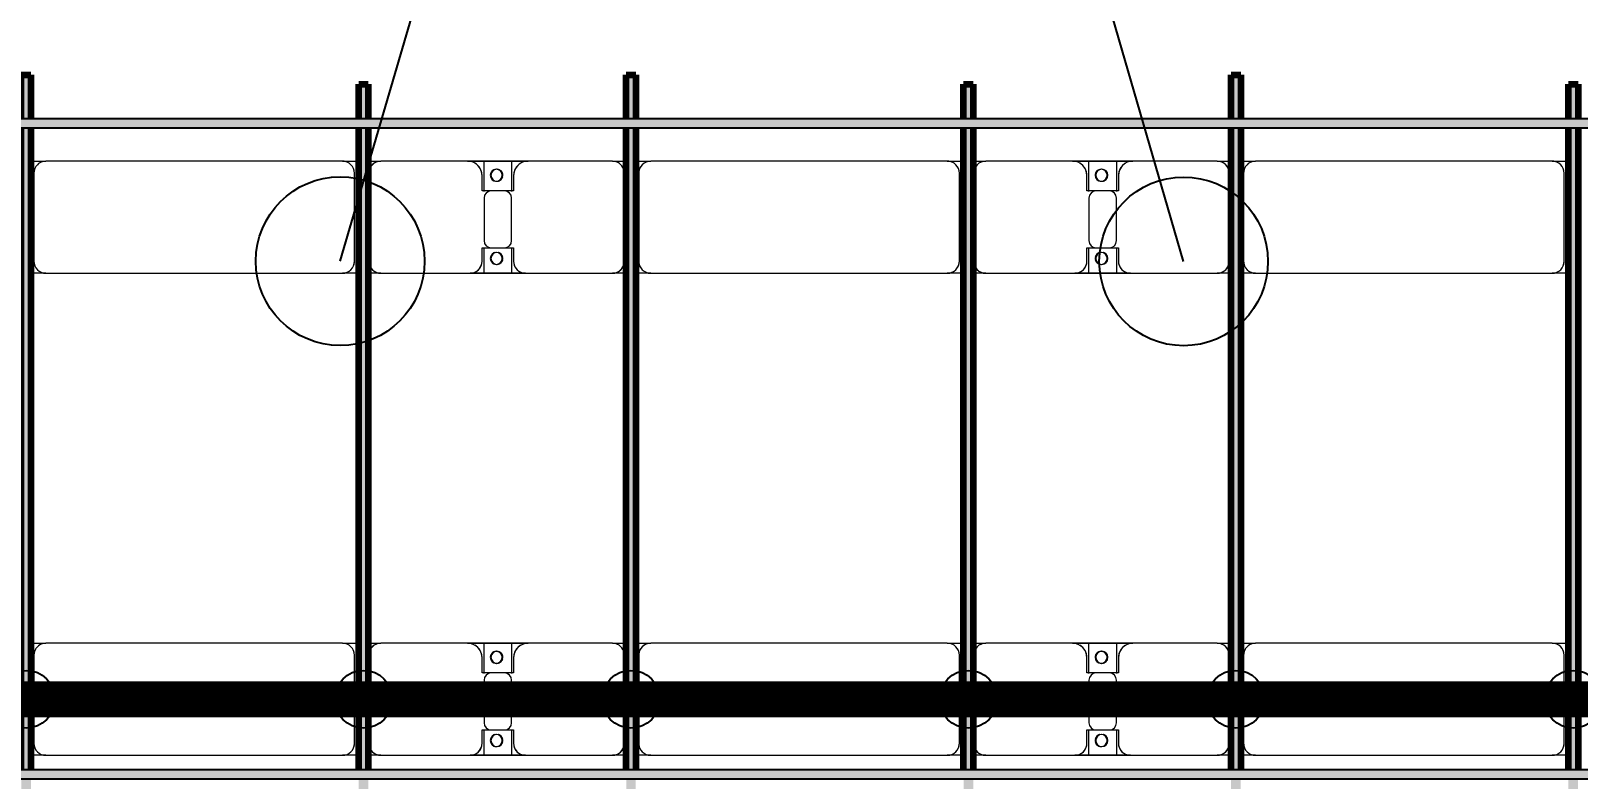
# Model space of a CAD drawing. Header units: millimetres. Extents: x -268744 to 115753, y -96240 to -10461.
# Drawn here: x -131709 to -125289, y -22647 to -19543 of the extents above; entities that cross this region are included whole.
import ezdxf

# ---------------------------------------------------------------- set-up
doc = ezdxf.new("R2010")
doc.units = ezdxf.units.MM
for name, color, linetype, lineweight in [('A-ANNO-DIMS', 211, 'Continuous', 9), ('A-ANNO-DIMS-900', 211, 'Continuous', 9), ('A-GENM', 13, 'Continuous', 9), ('S-BEAM', 12, 'Continuous', 9)]:
    doc.layers.add(name, color=color, linetype=linetype, lineweight=lineweight)
for name, color, linetype in [('GC-BICH NEO', 6, 'Continuous'), ('GC-DAY NEO', 5, 'Continuous'), ('GC-HOP 40x60 GIA CUONG', 1, 'Continuous')]:
    doc.layers.add(name, color=color, linetype=linetype)
doc.styles.add('Trebuchet MS', font='trebuc.ttf', dxfattribs={"width": 0.8, "height": 2700})
doc.dimstyles.new('Arc_Length_-_3mm_Trebuchet_MS_3', dxfattribs={"dimscale": 304.8, "dimtxt": 2783.567448, "dimasz": 2.952756, "dimexe": 4.429134, "dimexo": 4.429134, "dimgap": 0.885827, "dimtad": 1, "dimdec": 0, "dimrnd": 10, "dimzin": 0, "dimdsep": 46, "dimtxsty": 'Trebuchet MS', "dimblk1": 'OBLIQUE', "dimblk2": 'OBLIQUE', "dimsah": 1, "dimcen": 0.09, "dimdle": 2.952756, "dimazin": 0, "dimtfac": 1, "dimtdec": 4, "dimtix": 1, "dimtmove": 0, "dimatfit": 3, "dimfxl": 1, "dimtvp": 1, "dimtfill": 1, "dimtolj": 1, "dimtzin": 0, "dimarcsym": 2})

# ---------------------------------------------------------------- blocks, each defined once
blk = doc.blocks.new('Dầm C52 - Hộp 40x60-104813-KHUNG KẾT CẤU BÈ PIN 1')
at = {"layer": 'S-BEAM', "lineweight": 25}
blk.add_hatch(color=4, dxfattribs=at).paths.add_polyline_path([(-145811, -20), (145811, -20), (145811, 20), (-145811, 20)])
at = {"layer": 'S-BEAM', "color": 4, "lineweight": 25}
for p, q in [((-145811, 20), (145811, 20)), ((145811, -20), (-145811, -20))]:
    blk.add_line(p, q, dxfattribs=at)
blk = doc.blocks.new('Dầm C52 - Hộp 40x60-V24-KHUNG KẾT CẤU BÈ PIN 1')
at = {"layer": 'S-BEAM', "lineweight": 25}
blk.add_hatch(color=4, dxfattribs=at).paths.add_polyline_path([(-145811, -20), (145811, -20), (145811, 20), (-145811, 20)])
at = {"layer": 'S-BEAM', "color": 4, "lineweight": 25}
for p, q in [((-145811, 20), (145811, 20)), ((145811, -20), (-145811, -20))]:
    blk.add_line(p, q, dxfattribs=at)
blk = doc.blocks.new('Dai phao do pin - DẢI PHAO ĐỠ PIN-V53-KHUNG KẾT CẤU BÈ PIN 1')
at = {"layer": 'A-GENM', "color": 7}
for p, q in [((49517.6, 241.6), (49579.7, 241.6)), ((49517.6, 241.6), (49579.7, 241.6)), ((50810.3, 241.6), (49579.7, 241.6)), ((50810.3, 241.6), (50877.6, 241.6)), ((50810.3, 241.6), (50877.6, 241.6)), ((50917.6, 241.6), (50969.7, 241.6)), ((50917.6, 241.6), (50969.7, 241.6)), ((51329.7, 241.6), (50969.7, 241.6)), ((51329.7, 241.6), (51512.2, 241.6)), ((51512.2, 241.6), (51329.7, 241.6)), ((51397.8, 241.6), (51580.3, 241.6)), ((51397.8, 116.2), (51397.8, 241.6)), ((51580.3, 241.6), (51397.8, 241.6)), ((51512.2, 241.6), (51512.2, 116.2)), ((51930.3, 241.6), (51580.3, 241.6)), ((51930.3, 241.6), (51987.6, 241.6)), ((51930.3, 241.6), (51987.6, 241.6)), ((52027.6, 241.6), (52089.7, 241.6)), ((52027.6, 241.6), (52089.7, 241.6)), ((53320.3, 241.6), (52089.7, 241.6)), ((53320.3, 241.6), (53387.6, 241.6)), ((53320.3, 241.6), (53387.6, 241.6)), ((53427.6, 241.6), (53479.7, 241.6)), ((53427.6, 241.6), (53479.7, 241.6)), ((53839.7, 241.6), (53479.7, 241.6)), ((53839.7, 241.6), (54022.2, 241.6)), ((54022.2, 241.6), (53839.7, 241.6)), ((53907.8, 241.6), (54090.3, 241.6)), ((53907.8, 116.2), (53907.8, 241.6)), ((54090.3, 241.6), (53907.8, 241.6)), ((54022.2, 241.6), (54022.2, 116.2)), ((54440.3, 241.6), (54090.3, 241.6)), ((54440.3, 241.6), (54497.6, 241.6)), ((54440.3, 241.6), (54497.6, 241.6)), ((54537.6, 241.6), (54599.7, 241.6)), ((54537.6, 241.6), (54599.7, 241.6)), ((55830.3, 241.6), (54599.7, 241.6)), ((55830.3, 241.6), (55897.6, 241.6)), ((55830.3, 241.6), (55897.6, 241.6)), ((49529.7, 191.6), (49529.7, -173.4)), ((50860.3, -173.4), (50860.3, 191.6)), ((50919.7, 191.6), (50919.7, -173.4)), ((51389.7, 118.2), (51389.7, 181.6)), ((51520.3, 181.6), (51520.3, 118.2)), ((51980.3, -173.4), (51980.3, 191.6)), ((52039.7, 191.6), (52039.7, -173.4)), ((53370.3, -173.4), (53370.3, 191.6)), ((53429.7, 191.6), (53429.7, -173.4)), ((53899.7, 118.2), (53899.7, 181.6)), ((54030.3, 181.6), (54030.3, 118.2)), ((54490.3, -173.4), (54490.3, 191.6)), ((54549.7, 191.6), (54549.7, -173.4)), ((55880.3, -173.4), (55880.3, 191.6)), ((51482.2, 118.2), (51389.7, 118.2)), ((51397.8, 88.2), (51397.8, -88.2)), ((51520.3, 118.2), (51427.8, 118.2)), ((51512.2, -88.2), (51512.2, 88.2)), ((53992.2, 118.2), (53899.7, 118.2)), ((53907.8, 88.2), (53907.8, -88.2)), ((54030.3, 118.2), (53937.8, 118.2)), ((54022.2, -88.2), (54022.2, 88.2)), ((51389.7, -173.4), (51389.7, -118.2)), ((51389.7, -118.2), (51482.2, -118.2)), ((51397.8, -223.4), (51397.8, -116.2)), ((51427.8, -118.2), (51520.3, -118.2)), ((51512.2, -116.2), (51512.2, -223.4)), ((51520.3, -118.2), (51520.3, -173.4)), ((53899.7, -173.4), (53899.7, -118.2)), ((53899.7, -118.2), (53992.2, -118.2)), ((53907.8, -223.4), (53907.8, -116.2)), ((53937.8, -118.2), (54030.3, -118.2)), ((54022.2, -116.2), (54022.2, -223.4)), ((54030.3, -118.2), (54030.3, -173.4)), ((49579.7, -223.4), (49517.6, -223.4)), ((49579.7, -223.4), (49517.6, -223.4)), ((49579.7, -223.4), (50810.3, -223.4)), ((50877.6, -223.4), (50810.3, -223.4)), ((50877.6, -223.4), (50810.3, -223.4)), ((50969.7, -223.4), (50917.6, -223.4)), ((50969.7, -223.4), (50917.6, -223.4)), ((50969.7, -223.4), (51339.7, -223.4)), ((51512.2, -223.4), (51339.7, -223.4)), ((51339.7, -223.4), (51512.2, -223.4)), ((51570.3, -223.4), (51397.8, -223.4)), ((51397.8, -223.4), (51570.3, -223.4)), ((51570.3, -223.4), (51930.3, -223.4)), ((51987.6, -223.4), (51930.3, -223.4)), ((51987.6, -223.4), (51930.3, -223.4)), ((52089.7, -223.4), (52027.6, -223.4)), ((52089.7, -223.4), (52027.6, -223.4)), ((52089.7, -223.4), (53320.3, -223.4)), ((53387.6, -223.4), (53320.3, -223.4)), ((53387.6, -223.4), (53320.3, -223.4)), ((53479.7, -223.4), (53427.6, -223.4)), ((53479.7, -223.4), (53427.6, -223.4)), ((53479.7, -223.4), (53849.7, -223.4)), ((54022.2, -223.4), (53849.7, -223.4)), ((53849.7, -223.4), (54022.2, -223.4)), ((54080.3, -223.4), (53907.8, -223.4)), ((53907.8, -223.4), (54080.3, -223.4)), ((54080.3, -223.4), (54440.3, -223.4)), ((54497.6, -223.4), (54440.3, -223.4)), ((54497.6, -223.4), (54440.3, -223.4)), ((54599.7, -223.4), (54537.6, -223.4)), ((54599.7, -223.4), (54537.6, -223.4)), ((54599.7, -223.4), (55830.3, -223.4)), ((55897.6, -223.4), (55830.3, -223.4)), ((55897.6, -223.4), (55830.3, -223.4))]:
    blk.add_line(p, q, dxfattribs=at)
for centre, radius, start, end in [((49579.7, 191.6), 50, 90, 180), ((49579.7, 191.6), 50, 150, 180), ((49579.7, 191.6), 50, 105, 135), ((50810.3, 191.6), 50, 360, 90), ((50810.3, 191.6), 50, 60, 90), ((50810.3, 191.6), 50, 15, 30), ((50969.7, 191.6), 50, 90, 180), ((50969.7, 191.6), 50, 105, 180), ((51329.7, 181.6), 60, 0, 90), ((51329.7, 181.6), 60, 0, 60), ((51448.6, 183.2), 25, 360, 180), ((51448.6, 183.2), 25, 360, 165), ((51451.4, 183.2), 25, 0, 180), ((51451.4, 183.2), 25, 90, 180), ((51451.4, 183.2), 25, 15, 75), ((51580.3, 181.6), 60, 90, 180), ((51580.3, 181.6), 60, 120, 180), ((51930.3, 191.6), 50, 0, 90), ((51930.3, 191.6), 50, 0, 75), ((52089.7, 191.6), 50, 90, 180), ((52089.7, 191.6), 50, 150, 180), ((52089.7, 191.6), 50, 105, 135), ((53320.3, 191.6), 50, 360, 90), ((53320.3, 191.6), 50, 60, 90), ((53320.3, 191.6), 50, 15, 30), ((53479.7, 191.6), 50, 90, 180), ((53479.7, 191.6), 50, 105, 180), ((53839.7, 181.6), 60, 0, 90), ((53839.7, 181.6), 60, 0, 60), ((53958.6, 183.2), 25, 360, 180), ((53958.6, 183.2), 25, 360, 165), ((53961.4, 183.2), 25, 0, 180), ((53961.4, 183.2), 25, 90, 180), ((53961.4, 183.2), 25, 15, 75), ((54090.3, 181.6), 60, 90, 180), ((54090.3, 181.6), 60, 120, 180), ((54440.3, 191.6), 50, 0, 90), ((54440.3, 191.6), 50, 0, 75), ((54599.7, 191.6), 50, 90, 180), ((54599.7, 191.6), 50, 150, 180), ((54599.7, 191.6), 50, 105, 135), ((55830.3, 191.6), 50, 360, 90), ((55830.3, 191.6), 50, 60, 90), ((55830.3, 191.6), 50, 15, 30), ((51448.6, 183.2), 25, 180, 0), ((51451.4, 183.2), 25, 180, 0), ((51451.4, 183.2), 25, 180, 300), ((51448.6, 183.2), 25, 210, 360), ((51451.4, 183.2), 25, 330, 345), ((53958.6, 183.2), 25, 180, 360), ((53961.4, 183.2), 25, 180, 0), ((53961.4, 183.2), 25, 180, 300), ((53958.6, 183.2), 25, 210, 360), ((53961.4, 183.2), 25, 330, 345), ((51427.8, 88.2), 30, 90, 180), ((51482.2, 88.2), 30, 0, 90), ((53937.8, 88.2), 30, 90, 180), ((53992.2, 88.2), 30, 0, 90), ((51427.8, -88.2), 30, 180, 270), ((51482.2, -88.2), 30, 270, 0), ((53937.8, -88.2), 30, 180, 270), ((53992.2, -88.2), 30, 270, 0), ((49579.7, -173.4), 50, 180, 270), ((49579.7, -173.4), 50, 180, 210), ((50810.3, -173.4), 50, 270, 0), ((50810.3, -173.4), 50, 330, 0), ((50969.7, -173.4), 50, 180, 270), ((50969.7, -173.4), 50, 180, 255), ((51339.7, -173.4), 50, 270, 360), ((51339.7, -173.4), 50, 285, 0), ((51448.6, -161.8), 25, 360, 180), ((51448.6, -161.8), 25, 180, 0), ((51448.6, -161.8), 25, 105, 165), ((51448.6, -161.8), 25, 195, 360), ((51451.4, -161.8), 25, 0, 180), ((51451.4, -161.8), 25, 105, 180), ((51451.4, -161.8), 25, 180, 0), ((51451.4, -161.8), 25, 180, 270), ((51448.6, -161.8), 25, 360, 75), ((51451.4, -161.8), 25, 15, 75), ((51451.4, -161.8), 25, 285, 345), ((51570.3, -173.4), 50, 180, 270), ((51570.3, -173.4), 50, 180, 255), ((51930.3, -173.4), 50, 270, 0), ((51930.3, -173.4), 50, 285, 0), ((52089.7, -173.4), 50, 180, 270), ((52089.7, -173.4), 50, 180, 210), ((53320.3, -173.4), 50, 270, 0), ((53320.3, -173.4), 50, 330, 0), ((53479.7, -173.4), 50, 180, 270), ((53479.7, -173.4), 50, 180, 255), ((53849.7, -173.4), 50, 270, 360), ((53849.7, -173.4), 50, 285, 360), ((53958.6, -161.8), 25, 360, 180), ((53958.6, -161.8), 25, 180, 360), ((53958.6, -161.8), 25, 105, 165), ((53958.6, -161.8), 25, 195, 360), ((53961.4, -161.8), 25, 0, 180), ((53961.4, -161.8), 25, 105, 180), ((53961.4, -161.8), 25, 180, 0), ((53961.4, -161.8), 25, 180, 270), ((53958.6, -161.8), 25, 360, 75), ((53961.4, -161.8), 25, 15, 75), ((53961.4, -161.8), 25, 285, 345), ((54080.3, -173.4), 50, 180, 270), ((54080.3, -173.4), 50, 180, 255), ((54440.3, -173.4), 50, 270, 360), ((54440.3, -173.4), 50, 285, 360), ((54599.7, -173.4), 50, 180, 270), ((54599.7, -173.4), 50, 180, 210), ((55830.3, -173.4), 50, 270, 0), ((55830.3, -173.4), 50, 330, 0), ((49579.7, -173.4), 50, 240, 270), ((50810.3, -173.4), 50, 285, 300), ((52089.7, -173.4), 50, 240, 270), ((53320.3, -173.4), 50, 285, 300), ((54599.7, -173.4), 50, 240, 270), ((55830.3, -173.4), 50, 285, 300)]:
    blk.add_arc(centre, radius, start, end, dxfattribs=at)
blk = doc.blocks.new('Dai phao do pin - DẢI PHAO ĐỠ PIN-V54-KHUNG KẾT CẤU BÈ PIN 1')
at = {"layer": 'A-GENM', "color": 7}
for p, q in [((49517.6, 241.6), (49579.7, 241.6)), ((49517.6, 241.6), (49579.7, 241.6)), ((50810.3, 241.6), (49579.7, 241.6)), ((50810.3, 241.6), (50877.6, 241.6)), ((50810.3, 241.6), (50877.6, 241.6)), ((50917.6, 241.6), (50969.7, 241.6)), ((50917.6, 241.6), (50969.7, 241.6)), ((51329.7, 241.6), (50969.7, 241.6)), ((51329.7, 241.6), (51512.2, 241.6)), ((51512.2, 241.6), (51329.7, 241.6)), ((51397.8, 241.6), (51580.3, 241.6)), ((51397.8, 116.2), (51397.8, 241.6)), ((51580.3, 241.6), (51397.8, 241.6)), ((51512.2, 241.6), (51512.2, 116.2)), ((51930.3, 241.6), (51580.3, 241.6)), ((51930.3, 241.6), (51987.6, 241.6)), ((51930.3, 241.6), (51987.6, 241.6)), ((52027.6, 241.6), (52089.7, 241.6)), ((52027.6, 241.6), (52089.7, 241.6)), ((53320.3, 241.6), (52089.7, 241.6)), ((53320.3, 241.6), (53387.6, 241.6)), ((53320.3, 241.6), (53387.6, 241.6)), ((53427.6, 241.6), (53479.7, 241.6)), ((53427.6, 241.6), (53479.7, 241.6)), ((53839.7, 241.6), (53479.7, 241.6)), ((53839.7, 241.6), (54022.2, 241.6)), ((54022.2, 241.6), (53839.7, 241.6)), ((53907.8, 241.6), (54090.3, 241.6)), ((53907.8, 116.2), (53907.8, 241.6)), ((54090.3, 241.6), (53907.8, 241.6)), ((54022.2, 241.6), (54022.2, 116.2)), ((54440.3, 241.6), (54090.3, 241.6)), ((54440.3, 241.6), (54497.6, 241.6)), ((54440.3, 241.6), (54497.6, 241.6)), ((54537.6, 241.6), (54599.7, 241.6)), ((54537.6, 241.6), (54599.7, 241.6)), ((55830.3, 241.6), (54599.7, 241.6)), ((55830.3, 241.6), (55897.6, 241.6)), ((55830.3, 241.6), (55897.6, 241.6)), ((49529.7, 191.6), (49529.7, -173.4)), ((50860.3, -173.4), (50860.3, 191.6)), ((50919.7, 191.6), (50919.7, -173.4)), ((51389.7, 118.2), (51389.7, 181.6)), ((51520.3, 181.6), (51520.3, 118.2)), ((51980.3, -173.4), (51980.3, 191.6)), ((52039.7, 191.6), (52039.7, -173.4)), ((53370.3, -173.4), (53370.3, 191.6)), ((53429.7, 191.6), (53429.7, -173.4)), ((53899.7, 118.2), (53899.7, 181.6)), ((54030.3, 181.6), (54030.3, 118.2)), ((54490.3, -173.4), (54490.3, 191.6)), ((54549.7, 191.6), (54549.7, -173.4)), ((55880.3, -173.4), (55880.3, 191.6)), ((51482.2, 118.2), (51389.7, 118.2)), ((51397.8, 88.2), (51397.8, -88.2)), ((51520.3, 118.2), (51427.8, 118.2)), ((51512.2, -88.2), (51512.2, 88.2)), ((53992.2, 118.2), (53899.7, 118.2)), ((53907.8, 88.2), (53907.8, -88.2)), ((54030.3, 118.2), (53937.8, 118.2)), ((54022.2, -88.2), (54022.2, 88.2)), ((51389.7, -173.4), (51389.7, -118.2)), ((51389.7, -118.2), (51482.2, -118.2)), ((51397.8, -223.4), (51397.8, -116.2)), ((51427.8, -118.2), (51520.3, -118.2)), ((51512.2, -116.2), (51512.2, -223.4)), ((51520.3, -118.2), (51520.3, -173.4)), ((53899.7, -173.4), (53899.7, -118.2)), ((53899.7, -118.2), (53992.2, -118.2)), ((53907.8, -223.4), (53907.8, -116.2)), ((53937.8, -118.2), (54030.3, -118.2)), ((54022.2, -116.2), (54022.2, -223.4)), ((54030.3, -118.2), (54030.3, -173.4)), ((49579.7, -223.4), (49517.6, -223.4)), ((49579.7, -223.4), (49517.6, -223.4)), ((49579.7, -223.4), (50810.3, -223.4)), ((50877.6, -223.4), (50810.3, -223.4)), ((50877.6, -223.4), (50810.3, -223.4)), ((50969.7, -223.4), (50917.6, -223.4)), ((50969.7, -223.4), (50917.6, -223.4)), ((50969.7, -223.4), (51339.7, -223.4)), ((51512.2, -223.4), (51339.7, -223.4)), ((51339.7, -223.4), (51512.2, -223.4)), ((51570.3, -223.4), (51397.8, -223.4)), ((51397.8, -223.4), (51570.3, -223.4)), ((51570.3, -223.4), (51930.3, -223.4)), ((51987.6, -223.4), (51930.3, -223.4)), ((51987.6, -223.4), (51930.3, -223.4)), ((52089.7, -223.4), (52027.6, -223.4)), ((52089.7, -223.4), (52027.6, -223.4)), ((52089.7, -223.4), (53320.3, -223.4)), ((53387.6, -223.4), (53320.3, -223.4)), ((53387.6, -223.4), (53320.3, -223.4)), ((53479.7, -223.4), (53427.6, -223.4)), ((53479.7, -223.4), (53427.6, -223.4)), ((53479.7, -223.4), (53849.7, -223.4)), ((54022.2, -223.4), (53849.7, -223.4)), ((53849.7, -223.4), (54022.2, -223.4)), ((54080.3, -223.4), (53907.8, -223.4)), ((53907.8, -223.4), (54080.3, -223.4)), ((54080.3, -223.4), (54440.3, -223.4)), ((54497.6, -223.4), (54440.3, -223.4)), ((54497.6, -223.4), (54440.3, -223.4)), ((54599.7, -223.4), (54537.6, -223.4)), ((54599.7, -223.4), (54537.6, -223.4)), ((54599.7, -223.4), (55830.3, -223.4)), ((55897.6, -223.4), (55830.3, -223.4)), ((55897.6, -223.4), (55830.3, -223.4))]:
    blk.add_line(p, q, dxfattribs=at)
for centre, radius, start, end in [((49579.7, 191.6), 50, 90, 180), ((49579.7, 191.6), 50, 150, 180), ((49579.7, 191.6), 50, 105, 135), ((50810.3, 191.6), 50, 360, 90), ((50810.3, 191.6), 50, 60, 90), ((50810.3, 191.6), 50, 15, 30), ((50969.7, 191.6), 50, 90, 180), ((50969.7, 191.6), 50, 105, 180), ((51329.7, 181.6), 60, 0, 90), ((51329.7, 181.6), 60, 0, 60), ((51448.6, 183.2), 25, 360, 180), ((51448.6, 183.2), 25, 360, 165), ((51451.4, 183.2), 25, 0, 180), ((51451.4, 183.2), 25, 90, 180), ((51451.4, 183.2), 25, 15, 75), ((51580.3, 181.6), 60, 90, 180), ((51580.3, 181.6), 60, 120, 180), ((51930.3, 191.6), 50, 0, 90), ((51930.3, 191.6), 50, 0, 75), ((52089.7, 191.6), 50, 90, 180), ((52089.7, 191.6), 50, 150, 180), ((52089.7, 191.6), 50, 105, 135), ((53320.3, 191.6), 50, 360, 90), ((53320.3, 191.6), 50, 60, 90), ((53320.3, 191.6), 50, 15, 30), ((53479.7, 191.6), 50, 90, 180), ((53479.7, 191.6), 50, 105, 180), ((53839.7, 181.6), 60, 0, 90), ((53839.7, 181.6), 60, 0, 60), ((53958.6, 183.2), 25, 360, 180), ((53958.6, 183.2), 25, 360, 165), ((53961.4, 183.2), 25, 0, 180), ((53961.4, 183.2), 25, 90, 180), ((53961.4, 183.2), 25, 15, 75), ((54090.3, 181.6), 60, 90, 180), ((54090.3, 181.6), 60, 120, 180), ((54440.3, 191.6), 50, 0, 90), ((54440.3, 191.6), 50, 0, 75), ((54599.7, 191.6), 50, 90, 180), ((54599.7, 191.6), 50, 150, 180), ((54599.7, 191.6), 50, 105, 135), ((55830.3, 191.6), 50, 360, 90), ((55830.3, 191.6), 50, 60, 90), ((55830.3, 191.6), 50, 15, 30), ((51448.6, 183.2), 25, 180, 0), ((51451.4, 183.2), 25, 180, 0), ((51451.4, 183.2), 25, 180, 300), ((51448.6, 183.2), 25, 210, 360), ((51451.4, 183.2), 25, 330, 345), ((53958.6, 183.2), 25, 180, 360), ((53961.4, 183.2), 25, 180, 0), ((53961.4, 183.2), 25, 180, 300), ((53958.6, 183.2), 25, 210, 360), ((53961.4, 183.2), 25, 330, 345), ((51427.8, 88.2), 30, 90, 180), ((51482.2, 88.2), 30, 0, 90), ((53937.8, 88.2), 30, 90, 180), ((53992.2, 88.2), 30, 0, 90), ((51427.8, -88.2), 30, 180, 270), ((51482.2, -88.2), 30, 270, 0), ((53937.8, -88.2), 30, 180, 270), ((53992.2, -88.2), 30, 270, 0), ((49579.7, -173.4), 50, 180, 270), ((49579.7, -173.4), 50, 180, 210), ((50810.3, -173.4), 50, 270, 0), ((50810.3, -173.4), 50, 330, 0), ((50969.7, -173.4), 50, 180, 270), ((50969.7, -173.4), 50, 180, 255), ((51339.7, -173.4), 50, 270, 360), ((51339.7, -173.4), 50, 285, 0), ((51448.6, -161.8), 25, 360, 180), ((51448.6, -161.8), 25, 180, 0), ((51448.6, -161.8), 25, 105, 165), ((51448.6, -161.8), 25, 195, 360), ((51451.4, -161.8), 25, 0, 180), ((51451.4, -161.8), 25, 105, 180), ((51451.4, -161.8), 25, 180, 0), ((51451.4, -161.8), 25, 180, 270), ((51448.6, -161.8), 25, 360, 75), ((51451.4, -161.8), 25, 15, 75), ((51451.4, -161.8), 25, 285, 345), ((51570.3, -173.4), 50, 180, 270), ((51570.3, -173.4), 50, 180, 255), ((51930.3, -173.4), 50, 270, 0), ((51930.3, -173.4), 50, 285, 0), ((52089.7, -173.4), 50, 180, 270), ((52089.7, -173.4), 50, 180, 210), ((53320.3, -173.4), 50, 270, 0), ((53320.3, -173.4), 50, 330, 0), ((53479.7, -173.4), 50, 180, 270), ((53479.7, -173.4), 50, 180, 255), ((53849.7, -173.4), 50, 270, 360), ((53849.7, -173.4), 50, 285, 360), ((53958.6, -161.8), 25, 360, 180), ((53958.6, -161.8), 25, 180, 360), ((53958.6, -161.8), 25, 105, 165), ((53958.6, -161.8), 25, 195, 360), ((53961.4, -161.8), 25, 0, 180), ((53961.4, -161.8), 25, 105, 180), ((53961.4, -161.8), 25, 180, 0), ((53961.4, -161.8), 25, 180, 270), ((53958.6, -161.8), 25, 360, 75), ((53961.4, -161.8), 25, 15, 75), ((53961.4, -161.8), 25, 285, 345), ((54080.3, -173.4), 50, 180, 270), ((54080.3, -173.4), 50, 180, 255), ((54440.3, -173.4), 50, 270, 360), ((54440.3, -173.4), 50, 285, 360), ((54599.7, -173.4), 50, 180, 270), ((54599.7, -173.4), 50, 180, 210), ((55830.3, -173.4), 50, 270, 0), ((55830.3, -173.4), 50, 330, 0), ((49579.7, -173.4), 50, 240, 270), ((50810.3, -173.4), 50, 285, 300), ((52089.7, -173.4), 50, 240, 270), ((53320.3, -173.4), 50, 285, 300), ((54599.7, -173.4), 50, 240, 270), ((55830.3, -173.4), 50, 285, 300)]:
    blk.add_arc(centre, radius, start, end, dxfattribs=at)
blk = doc.blocks.new('Dầm C52 - Dầm C52-V2-KHUNG KẾT CẤU BÈ PIN 1')
at = {"layer": 'S-BEAM', "lineweight": 140}
h = blk.add_hatch(color=1, dxfattribs=at)
h.paths.add_polyline_path([(-25480.9, 20), (-25480.9, -20), (-25440.9, -20), (-25440.9, 20)])
h.paths.add_polyline_path([(-25400.9, 20), (-25400.9, -20), (-19440.9, -20), (-19443, 20), (-24983.5, 20)])
h.paths.add_polyline_path([(-19400.9, 20), (-19400.9, -20), (-13440.9, -20), (-13440.9, 20), (-18519.6, 20)])
h.paths.add_polyline_path([(-13400.9, -20), (-7440.9, -20), (-7440.9, 20), (-13400.9, 20)])
h.paths.add_polyline_path([(-7400.9, 20), (-7400.9, -20), (-1440.9, -20), (-1440.9, 20), (-6515.3, 20)])
h.paths.add_polyline_path([(-1400.9, 20), (-1400.9, -20), (4559.1, -20), (4559.1, 20), (-974.9, 20)])
h.paths.add_polyline_path([(4599.1, -20), (10559.1, -20), (10559.1, 20), (4599.1, 20)])
h.paths.add_polyline_path([(10599.1, -20), (16559.1, -20), (16559.1, 20), (10599.1, 20)])
h.paths.add_polyline_path([(16599.1, 20), (16599.1, -20), (22559.1, -20), (22559.1, 20), (17493.2, 20)])
h.paths.add_polyline_path([(22599.1, 20), (22599.1, -20), (25259.1, -20), (25259.1, 20), (23033.7, 20)])
h.paths.add_polyline_path([(25299.1, -20), (25480.9, -20), (25480.9, 20), (25299.1, 20)])
at = {"layer": 'S-BEAM', "color": 1, "lineweight": 140}
for p, q in [((22599.1, 20), (25259.1, 20)), ((25299.1, 20), (25480.9, 20)), ((25480.9, 20), (25480.9, -20)), ((25259.1, -20), (22599.1, -20)), ((25480.9, -20), (25299.1, -20))]:
    blk.add_line(p, q, dxfattribs=at)
blk = doc.blocks.new('Dầm C52 - Dầm C52-102503-KHUNG KẾT CẤU BÈ PIN 1')
at = {"layer": 'S-BEAM', "lineweight": 140}
h = blk.add_hatch(color=1, dxfattribs=at)
h.paths.add_polyline_path([(-25480.9, 20), (-25480.9, -20), (-25440.9, -20), (-25440.9, 20)])
h.paths.add_polyline_path([(-25400.9, 20), (-25400.9, -20), (-19440.9, -20), (-19443, 20), (-24983.5, 20)])
h.paths.add_polyline_path([(-19400.9, 20), (-19400.9, -20), (-13440.9, -20), (-13440.9, 20), (-17596.2, 20)])
h.paths.add_polyline_path([(-13400.9, -20), (-7440.9, -20), (-7440.9, 20), (-13400.9, 20)])
h.paths.add_polyline_path([(-7400.9, -20), (-1440.9, -20), (-1440.9, 20), (-7400.9, 20)])
h.paths.add_polyline_path([(-1400.9, -20), (4559.1, -20), (4559.1, 20), (-1400.9, 20)])
h.paths.add_polyline_path([(4599.1, -20), (10559.1, -20), (10559.1, 20), (4599.1, 20)])
h.paths.add_polyline_path([(10599.1, 20), (10599.1, -20), (16559.1, -20), (16559.1, 20), (11952.8, 20)])
h.paths.add_polyline_path([(16599.1, -20), (22559.1, -20), (22559.1, 20), (16599.1, 20)])
h.paths.add_polyline_path([(22599.1, -20), (25259.1, -20), (25259.1, 20), (22599.1, 20)])
h.paths.add_polyline_path([(25299.1, -20), (25441.8, -20), (25441.8, 20), (25299.1, 20)])
at = {"layer": 'S-BEAM', "color": 1, "lineweight": 140}
for p, q in [((22599.1, 20), (25259.1, 20)), ((25299.1, 20), (25441.8, 20)), ((25441.8, 20), (25441.8, -20)), ((25259.1, -20), (22599.1, -20)), ((25441.8, -20), (25299.1, -20))]:
    blk.add_line(p, q, dxfattribs=at)
blk = doc.blocks.new('be pin 1_rvt-1-KHUNG KẾT CẤU BÈ PIN 1')
at = {"layer": 'A-GENM', "lineweight": 9}
for name, p in [('Dai phao do pin - DẢI PHAO ĐỠ PIN-V54-KHUNG KẾT CẤU BÈ PIN 1', (-181226.8, -20324.7)), ('Dai phao do pin - DẢI PHAO ĐỠ PIN-V53-KHUNG KẾT CẤU BÈ PIN 1', (-181226.8, -22324.7))]:
    blk.add_blockref(name, p, dxfattribs=at)
at = {"layer": 'S-BEAM', "lineweight": 9, "rotation": 90.00000000032618}
for name, p in [('Dầm C52 - Dầm C52-V2-KHUNG KẾT CẤU BÈ PIN 1', (-131729.1, -45205.6)), ('Dầm C52 - Dầm C52-102503-KHUNG KẾT CẤU BÈ PIN 1', (-130329.1, -45205.6)), ('Dầm C52 - Dầm C52-V2-KHUNG KẾT CẤU BÈ PIN 1', (-129219.1, -45205.6)), ('Dầm C52 - Dầm C52-102503-KHUNG KẾT CẤU BÈ PIN 1', (-127819.1, -45205.6)), ('Dầm C52 - Dầm C52-V2-KHUNG KẾT CẤU BÈ PIN 1', (-126709.1, -45205.6)), ('Dầm C52 - Dầm C52-102503-KHUNG KẾT CẤU BÈ PIN 1', (-125309.1, -45205.6))]:
    blk.add_blockref(name, p, dxfattribs=at)
at = {"layer": 'S-BEAM', "lineweight": 9}
for name, p in [('Dầm C52 - Hộp 40x60-V24-KHUNG KẾT CẤU BÈ PIN 1', (-110896.7, -19926.5)), ('Dầm C52 - Hộp 40x60-104813-KHUNG KẾT CẤU BÈ PIN 1', (-110896.7, -22626.5))]:
    blk.add_blockref(name, p, dxfattribs=at)
blk = doc.blocks.new('DIMBLOCK3-KHUNG KẾT CẤU BÈ PIN 1')
at = {"layer": 'A-ANNO-DIMS-900', "transparency": 16777216}
for p, q in [((-183734, -14861.3), (-183734, -13511.3)), ((-110909, -14861.3), (-110909, -13511.3)), ((-183734, -14861.3), (-110909, -14861.3)), ((-183734, -14861.3), (-183734, -18738.1)), ((-110909, -14861.3), (-110909, -18738.1))]:
    blk.add_line(p, q, dxfattribs=at)
at = {"layer": 'A-ANNO-DIMS-900', "lineweight": 70, "transparency": 16777216}
for p, q in [((-183734, -14861.3), (-183284, -14411.3)), ((-110909, -14861.3), (-110459, -14411.3)), ((-183734, -14861.3), (-184184, -15311.3)), ((-110909, -14861.3), (-111359, -15311.3))]:
    blk.add_line(p, q, dxfattribs=at)
at = {"layer": 'A-ANNO-DIMS-900', "color": 0, "transparency": 16777216, "insert": (-150859.9, -11136.4), "char_height": 2700, "width": 8492.24, "attachment_point": 1, "line_spacing_factor": 1.048425, "style": 'Trebuchet MS', "bg_fill": 3, "box_fill_scale": 1.25, "bg_fill_color": 256, "bg_fill_true_color": 13158600, "bg_fill_transparency": 0}
blk.add_mtext('72830', dxfattribs=at)
blk = doc.blocks.new('_Oblique')
at = {"color": 0, "linetype": 'ByBlock', "lineweight": -2}
blk.add_line((-0.5, -0.5), (0.5, 0.5), dxfattribs=at)

msp = doc.modelspace()

# ---------------------------------------------------------------- linework, layer by layer
at = {"layer": 'GC-BICH NEO'}
for centre in [(-130425.8, -20498), (-126925.8, -20498.8)]:
    msp.add_circle(centre, 350, dxfattribs=at)
at = {"layer": 'GC-HOP 40x60 GIA CUONG', "const_width": 150}
msp.add_lwpolyline([(-135727, -22315.6), (-121175.8, -22315.6)], dxfattribs=at)
at = {"layer": 'GC-HOP 40x60 GIA CUONG'}
for centre in [(-131729.1, -22315.6), (-130329.1, -22315.6), (-129219.1, -22315.6), (-127819.1, -22315.6), (-126709.1, -22315.6), (-125309.1, -22315.6)]:
    msp.add_circle(centre, 120, dxfattribs=at)

# ---------------------------------------------------------------- block references
at = {"lineweight": 5}
msp.add_blockref('be pin 1_rvt-1-KHUNG KẾT CẤU BÈ PIN 1', (0, 0), dxfattribs=at)

# ---------------------------------------------------------------- next in the draw order: dimensions: what is measured, and where the dimension line sits
at = {"layer": 'A-ANNO-DIMS'}
dim = msp.add_linear_dim(base=(-110909, -14861.3), p1=(-183734, -20088.1), p2=(-110909, -20088.1), angle=0, dimstyle='Arc_Length_-_3mm_Trebuchet_MS_3', override={"dimpost": '<>', "dimfxl": 72825}, dxfattribs=at)
dim.commit()
dim.dimension.update_dxf_attribs({"geometry": 'DIMBLOCK3-KHUNG KẾT CẤU BÈ PIN 1', "text_midpoint": (-147321.5, -13217.6)})

# ---------------------------------------------------------------- next in the draw order: linework, layer by layer
at = {"layer": 'GC-DAY NEO'}
for p, q in [((-130425.8, -20498), (-128181.1, -12819.3)), ((-126925.8, -20498.8), (-129157.6, -12816.4))]:
    msp.add_line(p, q, dxfattribs=at)

doc.saveas('drawing.dxf')
